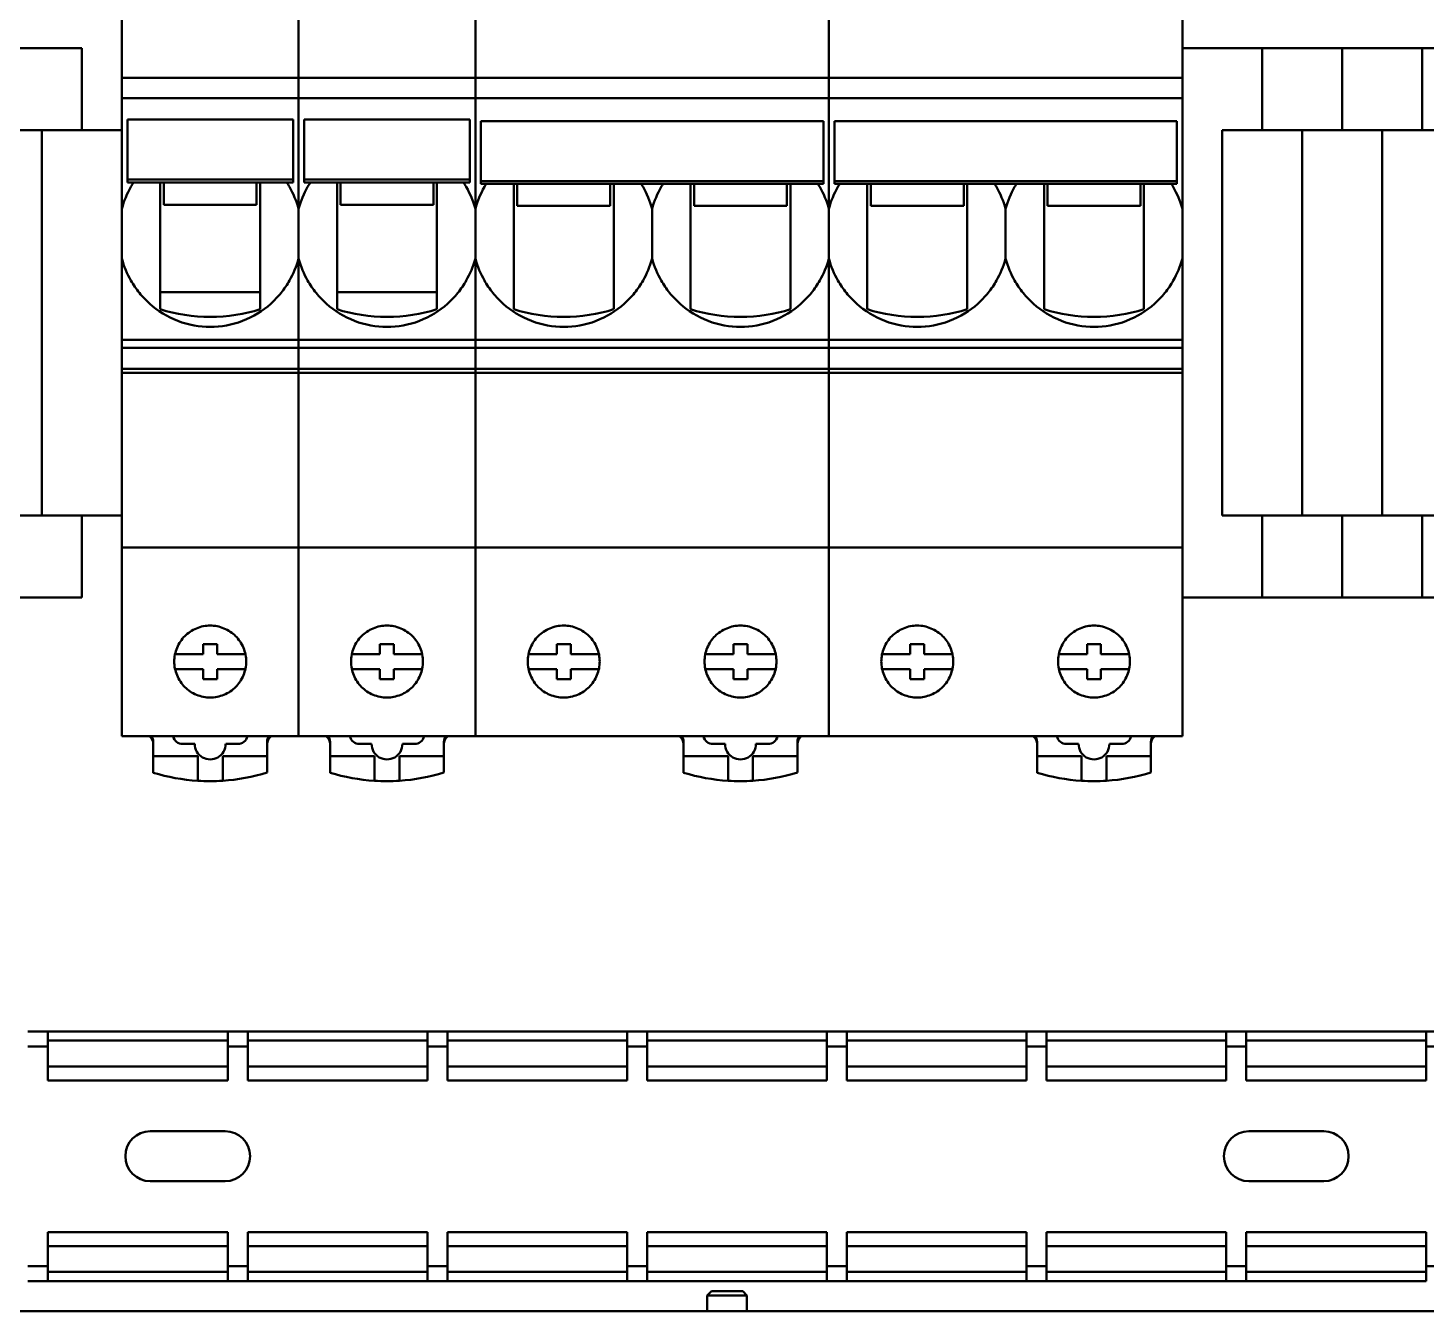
# Model space of a CAD drawing. Header units: millimetres. Extents: x 0 to 792, y -110 to 1285.
# Drawn here: x 249.4 to 389.4, y 249.3 to 377.7 of the extents above; entities that cross this region are included whole.
import ezdxf

# ---------------------------------------------------------------- set-up
doc = ezdxf.new("R2010")
doc.units = ezdxf.units.MM
doc.header["$LTSCALE"] = 1.333333
doc.layers.add('Visible (ISO)', color=7, linetype='Continuous', lineweight=50)

msp = doc.modelspace()

# ---------------------------------------------------------------- linework, layer by layer
at = {"layer": 'Visible (ISO)'}
for p, q in [((258.83, 372.72), (258.83, 391.61)), ((276.53, 391.61), (276.53, 372.72)), ((276.53, 372.72), (276.53, 391.61)), ((294.23, 391.61), (294.23, 372.72)), ((294.23, 391.61), (294.23, 372.72)), ((329.63, 391.61), (329.63, 372.72)), ((329.63, 391.61), (329.63, 372.72)), ((365.03, 391.61), (365.03, 372.72)), ((254.83, 375.71), (246.83, 375.71)), ((254.83, 367.51), (254.83, 375.71)), ((373.03, 375.71), (365.03, 375.71)), ((373.03, 367.51), (373.03, 375.71)), ((381.03, 375.71), (373.03, 375.71)), ((373.03, 367.51), (373.03, 375.71)), ((381.03, 367.51), (381.03, 375.71)), ((389.03, 375.71), (381.03, 375.71)), ((381.03, 367.51), (381.03, 375.71)), ((389.03, 367.51), (389.03, 375.71)), ((397.03, 375.71), (389.03, 375.71)), ((389.03, 367.51), (389.03, 375.71)), ((258.83, 372.72), (258.83, 370.71)), ((276.53, 372.72), (258.83, 372.72)), ((276.53, 370.71), (276.53, 372.72)), ((276.53, 372.72), (276.53, 370.71)), ((294.23, 372.72), (276.53, 372.72)), ((294.23, 370.71), (294.23, 372.72)), ((294.23, 370.71), (294.23, 372.72)), ((329.63, 372.72), (294.23, 372.72)), ((329.63, 370.71), (329.63, 372.72)), ((329.63, 370.71), (329.63, 372.72)), ((365.03, 372.72), (329.63, 372.72)), ((365.03, 370.71), (365.03, 372.72)), ((258.83, 359.63), (258.83, 370.71)), ((258.83, 370.71), (276.53, 370.71)), ((276.53, 370.71), (276.53, 359.63)), ((276.53, 359.63), (276.53, 370.71)), ((276.53, 370.71), (294.23, 370.71)), ((294.23, 370.71), (294.23, 359.63)), ((294.23, 370.71), (294.23, 359.63)), ((294.23, 370.71), (329.63, 370.71)), ((329.63, 370.71), (329.63, 359.63)), ((329.63, 370.71), (329.63, 359.63)), ((329.63, 370.71), (365.03, 370.71)), ((365.03, 370.71), (365.03, 359.63)), ((259.38, 368.39), (259.38, 368.58)), ((275.98, 368.58), (259.38, 368.58)), ((259.38, 367.77), (259.38, 368.39)), ((275.98, 368.58), (275.98, 368.39)), ((275.98, 368.39), (275.98, 367.77)), ((277.08, 368.39), (277.08, 368.58)), ((293.68, 368.58), (277.08, 368.58)), ((277.08, 367.77), (277.08, 368.39)), ((293.68, 368.58), (293.68, 368.39)), ((293.68, 368.39), (293.68, 367.77)), ((294.78, 368.4), (294.78, 368.19)), ((329.08, 368.4), (294.78, 368.4)), ((329.08, 368.4), (329.08, 368.19)), ((330.18, 368.4), (330.18, 368.19)), ((364.48, 368.4), (330.18, 368.4)), ((364.48, 368.4), (364.48, 368.19)), ((242.83, 367.51), (250.83, 367.51)), ((250.83, 367.51), (250.83, 328.91)), ((250.83, 367.51), (258.83, 367.51)), ((250.83, 328.91), (250.83, 367.51)), ((259.38, 363.14), (259.38, 367.77)), ((275.98, 367.77), (275.98, 363.14)), ((277.08, 363.14), (277.08, 367.77)), ((293.68, 367.77), (293.68, 363.14)), ((294.78, 367.56), (294.78, 368.19)), ((294.78, 367.56), (294.78, 362.96)), ((329.08, 367.56), (329.08, 368.19)), ((329.08, 367.56), (329.08, 362.96)), ((330.18, 367.56), (330.18, 368.19)), ((330.18, 367.56), (330.18, 362.96)), ((364.48, 367.56), (364.48, 368.19)), ((364.48, 367.56), (364.48, 362.96)), ((369.03, 367.51), (377.03, 367.51)), ((369.03, 328.91), (369.03, 367.51)), ((377.03, 367.51), (377.03, 328.91)), ((377.03, 367.51), (385.03, 367.51)), ((377.03, 328.91), (377.03, 367.51)), ((385.03, 367.51), (385.03, 328.91)), ((385.03, 367.51), (393.03, 367.51)), ((385.03, 328.91), (385.03, 367.51)), ((259.38, 363.14), (259.38, 362.56)), ((275.98, 362.56), (275.98, 363.14)), ((277.08, 363.14), (277.08, 362.56)), ((293.68, 362.56), (293.68, 363.14)), ((294.78, 362.39), (294.78, 362.96)), ((329.08, 362.39), (329.08, 362.96)), ((330.18, 362.39), (330.18, 362.96)), ((364.48, 362.39), (364.48, 362.96)), ((259.38, 362.56), (275.98, 362.56)), ((259.38, 362.27), (259.38, 362.56)), ((275.98, 362.27), (259.38, 362.27)), ((262.68, 349.57), (262.68, 362.27)), ((263.03, 362.27), (263.03, 360.01)), ((272.33, 360.01), (272.33, 362.27)), ((272.68, 362.27), (272.68, 349.57)), ((275.98, 362.56), (275.98, 362.27)), ((277.08, 362.56), (293.68, 362.56)), ((277.08, 362.27), (277.08, 362.56)), ((293.68, 362.27), (277.08, 362.27)), ((280.38, 349.57), (280.38, 362.27)), ((280.73, 362.27), (280.73, 360.01)), ((290.03, 360.01), (290.03, 362.27)), ((290.38, 362.27), (290.38, 349.57)), ((293.68, 362.56), (293.68, 362.27)), ((294.78, 362.39), (294.78, 362.12)), ((329.08, 362.39), (294.78, 362.39)), ((329.08, 362.12), (294.78, 362.12)), ((298.08, 362.12), (298.08, 349.57)), ((298.43, 359.91), (298.43, 362.12)), ((307.73, 359.91), (307.73, 362.12)), ((308.08, 362.12), (308.08, 349.57)), ((315.78, 362.12), (315.78, 349.57)), ((316.13, 359.91), (316.13, 362.12)), ((325.43, 359.91), (325.43, 362.12)), ((325.78, 362.12), (325.78, 349.57)), ((329.08, 362.39), (329.08, 362.12)), ((330.18, 362.39), (330.18, 362.12)), ((364.48, 362.39), (330.18, 362.39)), ((364.48, 362.12), (330.18, 362.12)), ((333.48, 362.12), (333.48, 349.57)), ((333.83, 359.91), (333.83, 362.12)), ((343.13, 359.91), (343.13, 362.12)), ((343.48, 362.12), (343.48, 349.57)), ((351.18, 362.12), (351.18, 349.57)), ((351.53, 359.91), (351.53, 362.12)), ((360.83, 359.91), (360.83, 362.12)), ((361.18, 362.12), (361.18, 349.57)), ((364.48, 362.39), (364.48, 362.12)), ((263.03, 360.01), (272.33, 360.01)), ((280.73, 360.01), (290.03, 360.01)), ((307.73, 359.91), (298.43, 359.91)), ((325.43, 359.91), (316.13, 359.91)), ((343.13, 359.91), (333.83, 359.91)), ((360.83, 359.91), (351.53, 359.91)), ((258.83, 359.63), (258.83, 354.63)), ((276.53, 354.63), (276.53, 359.63)), ((276.53, 359.63), (276.53, 354.63)), ((294.23, 354.63), (294.23, 359.63)), ((294.23, 354.63), (294.23, 359.63)), ((311.93, 359.63), (311.93, 354.63)), ((329.63, 359.63), (329.63, 354.63)), ((329.63, 354.63), (329.63, 359.63)), ((347.33, 359.63), (347.33, 354.63)), ((365.03, 359.63), (365.03, 354.63)), ((258.83, 346.51), (258.83, 354.63)), ((276.53, 354.63), (276.53, 346.51)), ((276.53, 346.51), (276.53, 354.63)), ((294.23, 354.63), (294.23, 346.51)), ((294.23, 354.63), (294.23, 346.51)), ((329.63, 354.63), (329.63, 346.51)), ((329.63, 354.63), (329.63, 346.51)), ((365.03, 354.63), (365.03, 346.51)), ((272.68, 351.26), (262.68, 351.26)), ((290.38, 351.26), (280.38, 351.26)), ((258.83, 346.51), (258.83, 345.71)), ((276.53, 346.51), (258.83, 346.51)), ((276.53, 345.71), (276.53, 346.51)), ((276.53, 346.51), (276.53, 345.71)), ((294.23, 346.51), (276.53, 346.51)), ((294.23, 345.71), (294.23, 346.51)), ((294.23, 346.51), (294.23, 345.71)), ((294.23, 346.51), (329.63, 346.51)), ((329.63, 346.51), (329.63, 345.71)), ((329.63, 346.51), (329.63, 345.71)), ((329.63, 346.51), (365.03, 346.51)), ((365.03, 346.51), (365.03, 345.71)), ((258.83, 345.71), (258.83, 343.61)), ((258.83, 345.71), (276.53, 345.71)), ((276.53, 343.61), (276.53, 345.71)), ((276.53, 345.71), (276.53, 343.61)), ((276.53, 345.71), (294.23, 345.71)), ((294.23, 343.61), (294.23, 345.71)), ((294.23, 345.71), (294.23, 343.61)), ((294.23, 345.71), (329.63, 345.71)), ((329.63, 345.71), (329.63, 343.61)), ((329.63, 345.71), (329.63, 343.61)), ((329.63, 345.71), (365.03, 345.71)), ((365.03, 345.71), (365.03, 343.61)), ((258.83, 343.21), (258.83, 343.61)), ((258.83, 343.61), (276.53, 343.61)), ((258.83, 325.71), (258.83, 343.21)), ((276.53, 343.21), (258.83, 343.21)), ((276.53, 343.61), (276.53, 343.21)), ((276.53, 343.21), (276.53, 343.61)), ((276.53, 343.61), (294.23, 343.61)), ((276.53, 343.21), (276.53, 325.71)), ((276.53, 325.71), (276.53, 343.21)), ((294.23, 343.21), (276.53, 343.21)), ((294.23, 343.61), (294.23, 343.21)), ((294.23, 343.61), (294.23, 343.21)), ((294.23, 343.61), (329.63, 343.61)), ((294.23, 343.21), (294.23, 325.71)), ((294.23, 343.21), (294.23, 325.71)), ((329.63, 343.21), (294.23, 343.21)), ((329.63, 343.61), (329.63, 343.21)), ((329.63, 343.61), (329.63, 343.21)), ((329.63, 343.61), (365.03, 343.61)), ((329.63, 343.21), (329.63, 325.71)), ((329.63, 343.21), (329.63, 325.71)), ((365.03, 343.21), (329.63, 343.21)), ((365.03, 343.61), (365.03, 343.21)), ((365.03, 343.21), (365.03, 325.71)), ((250.83, 328.91), (242.83, 328.91)), ((258.83, 328.91), (250.83, 328.91)), ((254.83, 320.71), (254.83, 328.91)), ((377.03, 328.91), (369.03, 328.91)), ((373.03, 320.71), (373.03, 328.91)), ((373.03, 320.71), (373.03, 328.91)), ((385.03, 328.91), (377.03, 328.91)), ((381.03, 320.71), (381.03, 328.91)), ((381.03, 320.71), (381.03, 328.91)), ((393.03, 328.91), (385.03, 328.91)), ((389.03, 320.71), (389.03, 328.91)), ((389.03, 320.71), (389.03, 328.91)), ((258.83, 306.81), (258.83, 325.71)), ((276.53, 325.71), (258.83, 325.71)), ((276.53, 325.71), (276.53, 306.81)), ((276.53, 306.81), (276.53, 325.71)), ((294.23, 325.71), (276.53, 325.71)), ((294.23, 325.71), (294.23, 306.81)), ((294.23, 325.71), (294.23, 306.81)), ((329.63, 325.71), (294.23, 325.71)), ((329.63, 325.71), (329.63, 306.81)), ((329.63, 325.71), (329.63, 306.81)), ((365.03, 325.71), (329.63, 325.71)), ((365.03, 325.71), (365.03, 306.81)), ((254.83, 320.71), (246.83, 320.71)), ((373.03, 320.71), (365.03, 320.71)), ((381.03, 320.71), (373.03, 320.71)), ((389.03, 320.71), (381.03, 320.71)), ((397.03, 320.71), (389.03, 320.71)), ((266.98, 315.04), (264.16, 315.04)), ((266.98, 315.04), (266.98, 316.04)), ((266.98, 316.04), (268.38, 316.04)), ((268.38, 316.04), (268.38, 315.04)), ((268.38, 315.04), (271.2, 315.04)), ((284.68, 315.04), (281.86, 315.04)), ((284.68, 315.04), (284.68, 316.04)), ((284.68, 316.04), (286.08, 316.04)), ((286.08, 316.04), (286.08, 315.04)), ((286.08, 315.04), (288.9, 315.04)), ((299.56, 315.04), (302.38, 315.04)), ((302.38, 316.04), (302.38, 315.04)), ((303.78, 316.04), (302.38, 316.04)), ((303.78, 315.04), (303.78, 316.04)), ((306.6, 315.04), (303.78, 315.04)), ((317.26, 315.04), (320.08, 315.04)), ((320.08, 316.04), (320.08, 315.04)), ((321.48, 316.04), (320.08, 316.04)), ((321.48, 315.04), (321.48, 316.04)), ((324.3, 315.04), (321.48, 315.04)), ((334.96, 315.04), (337.78, 315.04)), ((337.78, 316.04), (337.78, 315.04)), ((339.18, 316.04), (337.78, 316.04)), ((339.18, 315.04), (339.18, 316.04)), ((342, 315.04), (339.18, 315.04)), ((352.66, 315.04), (355.48, 315.04)), ((355.48, 316.04), (355.48, 315.04)), ((356.88, 316.04), (355.48, 316.04)), ((356.88, 315.04), (356.88, 316.04)), ((359.7, 315.04), (356.88, 315.04)), ((266.98, 313.54), (264.16, 313.54)), ((266.98, 312.54), (266.98, 313.54)), ((268.38, 312.54), (266.98, 312.54)), ((268.38, 313.54), (271.2, 313.54)), ((268.38, 313.54), (268.38, 312.54)), ((284.68, 313.54), (281.86, 313.54)), ((284.68, 312.54), (284.68, 313.54)), ((286.08, 312.54), (284.68, 312.54)), ((286.08, 313.54), (288.9, 313.54)), ((286.08, 313.54), (286.08, 312.54)), ((299.56, 313.54), (302.38, 313.54)), ((302.38, 313.54), (302.38, 312.54)), ((302.38, 312.54), (303.78, 312.54)), ((306.6, 313.54), (303.78, 313.54)), ((303.78, 312.54), (303.78, 313.54)), ((317.26, 313.54), (320.08, 313.54)), ((320.08, 313.54), (320.08, 312.54)), ((320.08, 312.54), (321.48, 312.54)), ((324.3, 313.54), (321.48, 313.54)), ((321.48, 312.54), (321.48, 313.54)), ((334.96, 313.54), (337.78, 313.54)), ((337.78, 313.54), (337.78, 312.54)), ((337.78, 312.54), (339.18, 312.54)), ((342, 313.54), (339.18, 313.54)), ((339.18, 312.54), (339.18, 313.54)), ((352.66, 313.54), (355.48, 313.54)), ((355.48, 313.54), (355.48, 312.54)), ((355.48, 312.54), (356.88, 312.54)), ((359.7, 313.54), (356.88, 313.54)), ((356.88, 312.54), (356.88, 313.54)), ((276.53, 306.81), (258.83, 306.81)), ((294.23, 306.81), (276.53, 306.81)), ((329.63, 306.81), (294.23, 306.81)), ((365.03, 306.81), (329.63, 306.81)), ((261.98, 306.24), (261.98, 304.81)), ((264.93, 306.04), (266.13, 306.04)), ((269.23, 306.04), (270.43, 306.04)), ((273.38, 304.81), (273.38, 306.24)), ((279.68, 306.24), (279.68, 304.81)), ((282.63, 306.04), (283.83, 306.04)), ((286.93, 306.04), (288.13, 306.04)), ((291.08, 304.81), (291.08, 306.24)), ((315.08, 306.24), (315.08, 304.81)), ((319.23, 306.04), (318.03, 306.04)), ((323.53, 306.04), (322.33, 306.04)), ((326.48, 304.81), (326.48, 306.24)), ((350.48, 306.24), (350.48, 304.81)), ((354.63, 306.04), (353.43, 306.04)), ((358.93, 306.04), (357.73, 306.04)), ((361.88, 304.81), (361.88, 306.24)), ((261.98, 304.81), (266.43, 304.81)), ((261.98, 304.81), (266.43, 304.81)), ((261.98, 304.81), (261.98, 303.16)), ((261.98, 304.81), (261.98, 304.81)), ((266.43, 304.81), (266.43, 304.81)), ((266.43, 304.81), (266.43, 302.35)), ((268.93, 304.81), (273.38, 304.81)), ((268.93, 302.35), (268.93, 304.81)), ((268.93, 304.81), (268.93, 304.81)), ((268.93, 304.81), (273.38, 304.81)), ((273.38, 304.81), (273.38, 304.81)), ((273.38, 303.17), (273.38, 304.81)), ((279.68, 304.81), (284.13, 304.81)), ((279.68, 304.81), (284.13, 304.81)), ((279.68, 304.81), (279.68, 303.16)), ((279.68, 304.81), (279.68, 304.81)), ((284.13, 304.81), (284.13, 304.81)), ((284.13, 304.81), (284.13, 302.35)), ((286.63, 304.81), (291.08, 304.81)), ((286.63, 302.35), (286.63, 304.81)), ((286.63, 304.81), (286.63, 304.81)), ((286.63, 304.81), (291.08, 304.81)), ((291.08, 304.81), (291.08, 304.81)), ((291.08, 303.17), (291.08, 304.81)), ((319.53, 304.81), (315.08, 304.81)), ((319.53, 304.81), (315.08, 304.81)), ((315.08, 304.81), (315.08, 303.16)), ((315.08, 304.81), (315.08, 304.81)), ((319.53, 304.81), (319.53, 304.81)), ((319.53, 302.35), (319.53, 304.81)), ((326.48, 304.81), (322.03, 304.81)), ((326.48, 304.81), (322.03, 304.81)), ((322.03, 304.81), (322.03, 302.35)), ((322.03, 304.81), (322.03, 304.81)), ((326.48, 303.17), (326.48, 304.81)), ((326.48, 304.81), (326.48, 304.81)), ((354.93, 304.81), (350.48, 304.81)), ((354.93, 304.81), (350.48, 304.81)), ((350.48, 304.81), (350.48, 303.16)), ((350.48, 304.81), (350.48, 304.81)), ((354.93, 304.81), (354.93, 304.81)), ((354.93, 302.35), (354.93, 304.81)), ((361.88, 304.81), (357.43, 304.81)), ((361.88, 304.81), (357.43, 304.81)), ((357.43, 304.81), (357.43, 302.35)), ((357.43, 304.81), (357.43, 304.81)), ((361.88, 303.17), (361.88, 304.81)), ((361.88, 304.81), (361.88, 304.81)), ((251.43, 277.26), (249.43, 277.26)), ((269.43, 277.26), (251.43, 277.26)), ((251.43, 277.26), (251.43, 277.11)), ((271.43, 277.26), (269.43, 277.26)), ((269.43, 277.11), (269.43, 277.26)), ((289.43, 277.26), (271.43, 277.26)), ((271.43, 277.26), (271.43, 277.11)), ((291.43, 277.26), (289.43, 277.26)), ((289.43, 277.11), (289.43, 277.26)), ((309.43, 277.26), (291.43, 277.26)), ((291.43, 277.26), (291.43, 277.11)), ((311.43, 277.26), (309.43, 277.26)), ((309.43, 277.11), (309.43, 277.26)), ((329.43, 277.26), (311.43, 277.26)), ((311.43, 277.26), (311.43, 277.11)), ((331.43, 277.26), (329.43, 277.26)), ((329.43, 277.11), (329.43, 277.26)), ((349.43, 277.26), (331.43, 277.26)), ((331.43, 277.26), (331.43, 277.11)), ((351.43, 277.26), (349.43, 277.26)), ((349.43, 277.11), (349.43, 277.26)), ((369.43, 277.26), (351.43, 277.26)), ((351.43, 277.26), (351.43, 277.11)), ((371.43, 277.26), (369.43, 277.26)), ((369.43, 277.11), (369.43, 277.26)), ((389.43, 277.26), (371.43, 277.26)), ((371.43, 277.26), (371.43, 277.11)), ((391.43, 277.26), (389.43, 277.26)), ((389.43, 277.11), (389.43, 277.26)), ((251.43, 276.34), (251.43, 277.11)), ((251.43, 276.34), (251.43, 276.05)), ((251.43, 276.34), (269.43, 276.34)), ((251.43, 273.76), (251.43, 276.05)), ((269.43, 277.11), (269.43, 276.34)), ((269.43, 276.05), (269.43, 276.34)), ((269.43, 276.05), (269.43, 273.76)), ((271.43, 276.34), (271.43, 277.11)), ((271.43, 276.34), (271.43, 276.05)), ((271.43, 276.34), (289.43, 276.34)), ((271.43, 273.76), (271.43, 276.05)), ((289.43, 277.11), (289.43, 276.34)), ((289.43, 276.05), (289.43, 276.34)), ((289.43, 276.05), (289.43, 273.76)), ((291.43, 276.34), (291.43, 277.11)), ((291.43, 276.34), (291.43, 276.05)), ((291.43, 276.34), (309.43, 276.34)), ((291.43, 273.76), (291.43, 276.05)), ((309.43, 277.11), (309.43, 276.34)), ((309.43, 276.05), (309.43, 276.34)), ((309.43, 276.05), (309.43, 273.76)), ((311.43, 276.34), (311.43, 277.11)), ((311.43, 276.34), (311.43, 276.05)), ((311.43, 276.34), (329.43, 276.34)), ((311.43, 273.76), (311.43, 276.05)), ((329.43, 277.11), (329.43, 276.34)), ((329.43, 276.05), (329.43, 276.34)), ((329.43, 276.05), (329.43, 273.76)), ((331.43, 276.34), (331.43, 277.11)), ((331.43, 276.34), (331.43, 276.05)), ((331.43, 276.34), (349.43, 276.34)), ((331.43, 273.76), (331.43, 276.05)), ((349.43, 277.11), (349.43, 276.34)), ((349.43, 276.05), (349.43, 276.34)), ((349.43, 276.05), (349.43, 273.76)), ((351.43, 276.34), (351.43, 277.11)), ((351.43, 276.34), (351.43, 276.05)), ((351.43, 276.34), (369.43, 276.34)), ((351.43, 273.76), (351.43, 276.05)), ((369.43, 277.11), (369.43, 276.34)), ((369.43, 276.05), (369.43, 276.34)), ((369.43, 276.05), (369.43, 273.76)), ((371.43, 276.34), (371.43, 277.11)), ((371.43, 276.34), (371.43, 276.05)), ((371.43, 276.34), (389.43, 276.34)), ((371.43, 273.76), (371.43, 276.05)), ((389.43, 277.11), (389.43, 276.34)), ((389.43, 276.05), (389.43, 276.34)), ((389.43, 276.05), (389.43, 273.76)), ((249.43, 275.76), (251.43, 275.76)), ((269.43, 275.76), (271.43, 275.76)), ((289.43, 275.76), (291.43, 275.76)), ((309.43, 275.76), (311.43, 275.76)), ((329.43, 275.76), (331.43, 275.76)), ((349.43, 275.76), (351.43, 275.76)), ((369.43, 275.76), (371.43, 275.76)), ((389.43, 275.76), (391.43, 275.76)), ((251.43, 272.84), (251.43, 273.76)), ((269.43, 273.76), (251.43, 273.76)), ((269.43, 273.76), (269.43, 272.84)), ((271.43, 272.84), (271.43, 273.76)), ((289.43, 273.76), (271.43, 273.76)), ((289.43, 273.76), (289.43, 272.84)), ((291.43, 272.84), (291.43, 273.76)), ((309.43, 273.76), (291.43, 273.76)), ((309.43, 273.76), (309.43, 272.84)), ((311.43, 272.84), (311.43, 273.76)), ((329.43, 273.76), (311.43, 273.76)), ((329.43, 273.76), (329.43, 272.84)), ((331.43, 272.84), (331.43, 273.76)), ((349.43, 273.76), (331.43, 273.76)), ((349.43, 273.76), (349.43, 272.84)), ((351.43, 272.84), (351.43, 273.76)), ((369.43, 273.76), (351.43, 273.76)), ((369.43, 273.76), (369.43, 272.84)), ((371.43, 272.84), (371.43, 273.76)), ((389.43, 273.76), (371.43, 273.76)), ((389.43, 273.76), (389.43, 272.84)), ((251.43, 272.84), (251.43, 272.34)), ((251.43, 272.34), (269.43, 272.34)), ((269.43, 272.34), (269.43, 272.84)), ((271.43, 272.84), (271.43, 272.34)), ((271.43, 272.34), (289.43, 272.34)), ((289.43, 272.34), (289.43, 272.84)), ((291.43, 272.84), (291.43, 272.34)), ((291.43, 272.34), (309.43, 272.34)), ((309.43, 272.34), (309.43, 272.84)), ((311.43, 272.84), (311.43, 272.34)), ((311.43, 272.34), (329.43, 272.34)), ((329.43, 272.34), (329.43, 272.84)), ((331.43, 272.84), (331.43, 272.34)), ((331.43, 272.34), (349.43, 272.34)), ((349.43, 272.34), (349.43, 272.84)), ((351.43, 272.84), (351.43, 272.34)), ((351.43, 272.34), (369.43, 272.34)), ((369.43, 272.34), (369.43, 272.84)), ((371.43, 272.84), (371.43, 272.34)), ((371.43, 272.34), (389.43, 272.34)), ((389.43, 272.34), (389.43, 272.84)), ((261.68, 267.26), (269.18, 267.26)), ((371.68, 267.26), (379.18, 267.26)), ((269.18, 262.26), (261.68, 262.26)), ((379.18, 262.26), (371.68, 262.26)), ((251.43, 256.67), (251.43, 257.17)), ((269.43, 257.17), (251.43, 257.17)), ((251.43, 256.67), (251.43, 255.76)), ((269.43, 257.17), (269.43, 256.67)), ((269.43, 255.76), (269.43, 256.67)), ((271.43, 256.67), (271.43, 257.17)), ((289.43, 257.17), (271.43, 257.17)), ((271.43, 256.67), (271.43, 255.76)), ((289.43, 257.17), (289.43, 256.67)), ((289.43, 255.76), (289.43, 256.67)), ((291.43, 256.67), (291.43, 257.17)), ((309.43, 257.17), (291.43, 257.17)), ((291.43, 256.67), (291.43, 255.76)), ((309.43, 257.17), (309.43, 256.67)), ((309.43, 255.76), (309.43, 256.67)), ((311.43, 256.67), (311.43, 257.17)), ((329.43, 257.17), (311.43, 257.17)), ((311.43, 256.67), (311.43, 255.76)), ((329.43, 257.17), (329.43, 256.67)), ((329.43, 255.76), (329.43, 256.67)), ((331.43, 256.67), (331.43, 257.17)), ((349.43, 257.17), (331.43, 257.17)), ((331.43, 256.67), (331.43, 255.76)), ((349.43, 257.17), (349.43, 256.67)), ((349.43, 255.76), (349.43, 256.67)), ((351.43, 256.67), (351.43, 257.17)), ((369.43, 257.17), (351.43, 257.17)), ((351.43, 256.67), (351.43, 255.76)), ((369.43, 257.17), (369.43, 256.67)), ((369.43, 255.76), (369.43, 256.67)), ((371.43, 256.67), (371.43, 257.17)), ((389.43, 257.17), (371.43, 257.17)), ((371.43, 256.67), (371.43, 255.76)), ((389.43, 257.17), (389.43, 256.67)), ((389.43, 255.76), (389.43, 256.67)), ((251.43, 255.76), (251.43, 253.47)), ((269.43, 255.76), (251.43, 255.76)), ((269.43, 253.47), (269.43, 255.76)), ((271.43, 255.76), (271.43, 253.47)), ((289.43, 255.76), (271.43, 255.76)), ((289.43, 253.47), (289.43, 255.76)), ((291.43, 255.76), (291.43, 253.47)), ((309.43, 255.76), (291.43, 255.76)), ((309.43, 253.47), (309.43, 255.76)), ((311.43, 255.76), (311.43, 253.47)), ((329.43, 255.76), (311.43, 255.76)), ((329.43, 253.47), (329.43, 255.76)), ((331.43, 255.76), (331.43, 253.47)), ((349.43, 255.76), (331.43, 255.76)), ((349.43, 253.47), (349.43, 255.76)), ((351.43, 255.76), (351.43, 253.47)), ((369.43, 255.76), (351.43, 255.76)), ((369.43, 253.47), (369.43, 255.76)), ((371.43, 255.76), (371.43, 253.47)), ((389.43, 255.76), (371.43, 255.76)), ((389.43, 253.47), (389.43, 255.76)), ((249.43, 253.76), (251.43, 253.76)), ((251.43, 253.17), (251.43, 253.47)), ((269.43, 253.76), (271.43, 253.76)), ((269.43, 253.47), (269.43, 253.17)), ((271.43, 253.17), (271.43, 253.47)), ((289.43, 253.76), (291.43, 253.76)), ((289.43, 253.47), (289.43, 253.17)), ((291.43, 253.17), (291.43, 253.47)), ((309.43, 253.76), (311.43, 253.76)), ((309.43, 253.47), (309.43, 253.17)), ((311.43, 253.17), (311.43, 253.47)), ((329.43, 253.76), (331.43, 253.76)), ((329.43, 253.47), (329.43, 253.17)), ((331.43, 253.17), (331.43, 253.47)), ((349.43, 253.76), (351.43, 253.76)), ((349.43, 253.47), (349.43, 253.17)), ((351.43, 253.17), (351.43, 253.47)), ((369.43, 253.76), (371.43, 253.76)), ((369.43, 253.47), (369.43, 253.17)), ((371.43, 253.17), (371.43, 253.47)), ((389.43, 253.76), (391.43, 253.76)), ((389.43, 253.47), (389.43, 253.17)), ((251.43, 252.26), (249.43, 252.26)), ((251.43, 253.17), (251.43, 252.41)), ((269.43, 253.17), (251.43, 253.17)), ((251.43, 252.26), (251.43, 252.41)), ((269.43, 252.26), (251.43, 252.26)), ((269.43, 252.41), (269.43, 253.17)), ((269.43, 252.41), (269.43, 252.26)), ((271.43, 252.26), (269.43, 252.26)), ((271.43, 253.17), (271.43, 252.41)), ((289.43, 253.17), (271.43, 253.17)), ((271.43, 252.26), (271.43, 252.41)), ((289.43, 252.26), (271.43, 252.26)), ((289.43, 252.41), (289.43, 253.17)), ((289.43, 252.41), (289.43, 252.26)), ((291.43, 252.26), (289.43, 252.26)), ((291.43, 253.17), (291.43, 252.41)), ((309.43, 253.17), (291.43, 253.17)), ((291.43, 252.26), (291.43, 252.41)), ((309.43, 252.26), (291.43, 252.26)), ((309.43, 252.41), (309.43, 253.17)), ((309.43, 252.41), (309.43, 252.26)), ((311.43, 252.26), (309.43, 252.26)), ((311.43, 253.17), (311.43, 252.41)), ((329.43, 253.17), (311.43, 253.17)), ((311.43, 252.26), (311.43, 252.41)), ((329.43, 252.26), (311.43, 252.26)), ((329.43, 252.41), (329.43, 253.17)), ((329.43, 252.41), (329.43, 252.26)), ((331.43, 252.26), (329.43, 252.26)), ((331.43, 253.17), (331.43, 252.41)), ((349.43, 253.17), (331.43, 253.17)), ((331.43, 252.26), (331.43, 252.41)), ((349.43, 252.26), (331.43, 252.26)), ((349.43, 252.41), (349.43, 253.17)), ((349.43, 252.41), (349.43, 252.26)), ((351.43, 252.26), (349.43, 252.26)), ((351.43, 253.17), (351.43, 252.41)), ((369.43, 253.17), (351.43, 253.17)), ((351.43, 252.26), (351.43, 252.41)), ((369.43, 252.26), (351.43, 252.26)), ((369.43, 252.41), (369.43, 253.17)), ((369.43, 252.41), (369.43, 252.26)), ((371.43, 252.26), (369.43, 252.26)), ((371.43, 253.17), (371.43, 252.41)), ((389.43, 253.17), (371.43, 253.17)), ((371.43, 252.26), (371.43, 252.41)), ((389.43, 252.26), (371.43, 252.26)), ((389.43, 252.41), (389.43, 253.17)), ((389.43, 252.41), (389.43, 252.26)), ((317.86, 251.26), (317.43, 250.83)), ((321.43, 250.83), (317.43, 250.83)), ((317.43, 249.26), (317.43, 250.83)), ((317.86, 251.26), (321, 251.26)), ((321, 251.26), (321.43, 250.83)), ((321.43, 249.26), (321.43, 250.83)), ((202.43, 249.26), (662.43, 249.26))]:
    msp.add_line(p, q, dxfattribs=at)
for centre, start, end in [((261.68, 264.76), 90, 270), ((269.18, 264.76), 270, 90), ((371.68, 264.76), 90, 270), ((379.18, 264.76), 270, 90)]:
    msp.add_arc(centre, 2.5, start, end, dxfattribs=at)
for centre, major_axis, ratio, start_param, end_param in [((267.68, 355.39), (10.67, 0), 0.617722, 4.224882, 5.199896), ((285.38, 355.39), (10.67, 0), 0.617722, 4.224882, 5.199896), ((303.08, 355.39), (-10.67, 0), 0.617722, 1.083289, 2.058304), ((320.78, 355.39), (-10.67, 0), 0.617722, 1.083289, 2.058304), ((338.48, 355.39), (-10.67, 0), 0.617722, 1.083289, 2.058304), ((356.18, 355.39), (-10.67, 0), 0.617722, 1.083289, 2.058304), ((260.98, 306.02), (1, 0), 0.99757, 0, 0.916798), ((260.98, 306.24), (0, -1), 0.997493, 1.570556, 2.171827), ((264.93, 307.04), (0, -1), 0.997493, 4.949101, 6.283185), ((270.43, 307.04), (0, -1), 0.997493, 0, 1.334085), ((274.38, 306.02), (-1, 0), 0.99757, 5.366387, 6.283185), ((274.38, 306.24), (0, -1), 0.997493, 4.111358, 4.71263), ((278.68, 306.02), (1, 0), 0.99757, 0, 0.916798), ((278.68, 306.24), (0, -1), 0.997493, 1.570556, 2.171827), ((282.63, 307.04), (0, -1), 0.997493, 4.949101, 6.283185), ((288.13, 307.04), (0, -1), 0.997493, 0, 1.334085), ((292.08, 306.02), (-1, 0), 0.99757, 5.366387, 6.283185), ((292.08, 306.24), (0, -1), 0.997493, 4.111358, 4.71263), ((314.08, 306.02), (1, 0), 0.99757, 0, 0.916798), ((314.08, 306.24), (0, -1), 0.997493, 1.570796, 2.171827), ((318.03, 307.04), (0, -1), 0.997493, 4.949101, 6.283185), ((323.53, 307.04), (0, -1), 0.997493, 0, 1.334085), ((327.48, 306.02), (-1, 0), 0.99757, 5.366387, 6.283185), ((327.48, 306.24), (0, -1), 0.997493, 4.111358, 4.712389), ((349.48, 306.02), (1, 0), 0.99757, 0, 0.916798), ((349.48, 306.24), (0, -1), 0.997493, 1.570796, 2.171827), ((353.43, 307.04), (0, -1), 0.997493, 4.949101, 6.283185), ((358.93, 307.04), (0, -1), 0.997493, 0, 1.334085), ((362.88, 306.02), (-1, 0), 0.99757, 5.366387, 6.283185), ((362.88, 306.24), (0, -1), 0.997493, 4.111358, 4.712389), ((267.68, 306.04), (0, -1.55), 0.997493, 4.712389, 7.853982), ((285.38, 306.04), (0, -1.55), 0.997493, 4.712389, 7.853982), ((320.78, 306.04), (0, -1.55), 0.997493, 4.712389, 7.853982), ((356.18, 306.04), (0, -1.55), 0.997493, 4.712389, 7.853982), ((267.66, 321.66), (-19.35, 0), 0.999999, 1.272933, 1.50725), ((267.66, 321.66), (-19.35, 0), 0.999999, 1.63654, 1.870954), ((285.36, 321.66), (-19.35, 0), 0.999999, 1.272933, 1.50725), ((285.36, 321.66), (-19.35, 0), 0.999999, 1.63654, 1.870954), ((320.76, 321.66), (19.35, 0), 0.999999, 4.414526, 4.648843), ((320.76, 321.66), (19.35, 0), 0.999999, 4.778133, 5.012547), ((356.16, 321.66), (19.35, 0), 0.999999, 4.414526, 4.648843), ((356.16, 321.66), (19.35, 0), 0.999999, 4.778133, 5.012547), ((267.66, 321.66), (-19.35, 0), 0.999999, 1.50725, 1.63654), ((285.36, 321.66), (-19.35, 0), 0.999999, 1.50725, 1.63654), ((320.76, 321.66), (-19.35, 0), 0.999999, 1.50725, 1.63654), ((356.16, 321.66), (-19.35, 0), 0.999999, 1.50725, 1.63654)]:
    msp.add_ellipse(centre, major_axis=major_axis, ratio=ratio, start_param=start_param, end_param=end_param, dxfattribs=at)
for points, knots in [([(258.83, 359.63), (259.04, 360.41), (259.36, 361.16), (259.82, 361.96), (259.92, 362.12), (260.02, 362.27)], [4.3898452, 4.3898452, 4.3898452, 4.3898452, 4.61508, 4.61508, 4.6678149, 4.6678149, 4.6678149, 4.6678149]), ([(275.34, 362.27), (275.44, 362.12), (275.54, 361.96), (275.99, 361.16), (276.31, 360.41), (276.53, 359.63)], [6.3981777, 6.3981777, 6.3981777, 6.3981777, 6.4509126, 6.4509126, 6.6761475, 6.6761475, 6.6761475, 6.6761475]), ([(276.53, 359.63), (276.74, 360.41), (277.06, 361.16), (277.52, 361.96), (277.62, 362.12), (277.72, 362.27)], [4.3898452, 4.3898452, 4.3898452, 4.3898452, 4.61508, 4.61508, 4.6678149, 4.6678149, 4.6678149, 4.6678149]), ([(293.04, 362.27), (293.14, 362.12), (293.24, 361.96), (293.69, 361.16), (294.01, 360.41), (294.23, 359.63)], [6.3981777, 6.3981777, 6.3981777, 6.3981777, 6.4509126, 6.4509126, 6.6761475, 6.6761475, 6.6761475, 6.6761475]), ([(294.23, 359.63), (294.44, 360.41), (294.76, 361.16), (295.19, 361.91), (295.25, 362.01), (295.32, 362.12)], [4.3898452, 4.3898452, 4.3898452, 4.3898452, 4.61508, 4.61508, 4.6501072, 4.6501072, 4.6501072, 4.6501072]), ([(310.84, 362.12), (310.9, 362.01), (310.96, 361.91), (311.39, 361.16), (311.71, 360.41), (311.93, 359.63)], [6.4158854, 6.4158854, 6.4158854, 6.4158854, 6.4509126, 6.4509126, 6.6761475, 6.6761475, 6.6761475, 6.6761475]), ([(311.93, 359.63), (312.14, 360.41), (312.46, 361.16), (312.89, 361.91), (312.95, 362.01), (313.02, 362.12)], [4.3898452, 4.3898452, 4.3898452, 4.3898452, 4.61508, 4.61508, 4.6501072, 4.6501072, 4.6501072, 4.6501072]), ([(328.54, 362.12), (328.6, 362.01), (328.66, 361.91), (329.09, 361.16), (329.41, 360.41), (329.63, 359.63)], [6.4158854, 6.4158854, 6.4158854, 6.4158854, 6.4509126, 6.4509126, 6.6761475, 6.6761475, 6.6761475, 6.6761475]), ([(329.63, 359.63), (329.84, 360.41), (330.16, 361.16), (330.59, 361.91), (330.65, 362.01), (330.72, 362.12)], [4.3898452, 4.3898452, 4.3898452, 4.3898452, 4.61508, 4.61508, 4.6501072, 4.6501072, 4.6501072, 4.6501072]), ([(346.24, 362.12), (346.3, 362.01), (346.36, 361.91), (346.79, 361.16), (347.11, 360.41), (347.33, 359.63)], [6.4158854, 6.4158854, 6.4158854, 6.4158854, 6.4509126, 6.4509126, 6.6761475, 6.6761475, 6.6761475, 6.6761475]), ([(347.33, 359.63), (347.54, 360.41), (347.86, 361.16), (348.29, 361.91), (348.35, 362.01), (348.42, 362.12)], [4.3898452, 4.3898452, 4.3898452, 4.3898452, 4.61508, 4.61508, 4.6501072, 4.6501072, 4.6501072, 4.6501072]), ([(363.94, 362.12), (364, 362.01), (364.06, 361.91), (364.49, 361.16), (364.81, 360.41), (365.03, 359.63)], [6.4158854, 6.4158854, 6.4158854, 6.4158854, 6.4509126, 6.4509126, 6.6761475, 6.6761475, 6.6761475, 6.6761475]), ([(276.53, 354.63), (276.31, 353.85), (275.99, 353.1), (275.39, 352.03), (275.1, 351.6), (274.45, 350.8), (274.09, 350.43), (272.95, 349.41), (271.97, 348.8), (269.87, 347.99), (268.74, 347.79), (267.68, 347.79), (266.62, 347.79), (265.49, 347.99), (263.39, 348.8), (262.41, 349.41), (261.27, 350.43), (260.91, 350.8), (260.26, 351.6), (259.97, 352.03), (259.36, 353.1), (259.04, 353.85), (258.83, 354.63)], [-1.143151, -1.143151, -1.143151, -1.143151, -0.917916, -0.917916, -0.77594, -0.77594, -0.633964, -0.633964, -0.316982, -0.316982, 0, 0, 0, 0.316982, 0.316982, 0.633964, 0.633964, 0.77594, 0.77594, 0.917916, 0.917916, 1.143151, 1.143151, 1.143151, 1.143151]), ([(294.23, 354.63), (294.01, 353.85), (293.69, 353.1), (293.09, 352.03), (292.8, 351.6), (292.15, 350.8), (291.79, 350.43), (290.65, 349.41), (289.67, 348.8), (287.57, 347.99), (286.44, 347.79), (285.38, 347.79), (284.32, 347.79), (283.19, 347.99), (281.09, 348.8), (280.11, 349.41), (278.97, 350.43), (278.61, 350.8), (277.96, 351.6), (277.67, 352.03), (277.06, 353.1), (276.74, 353.85), (276.53, 354.63)], [-1.143151, -1.143151, -1.143151, -1.143151, -0.917916, -0.917916, -0.77594, -0.77594, -0.633964, -0.633964, -0.316982, -0.316982, 0, 0, 0, 0.316982, 0.316982, 0.633964, 0.633964, 0.77594, 0.77594, 0.917916, 0.917916, 1.143151, 1.143151, 1.143151, 1.143151]), ([(294.23, 354.63), (294.44, 353.85), (294.76, 353.1), (295.37, 352.03), (295.66, 351.6), (296.31, 350.8), (296.67, 350.43), (297.81, 349.41), (298.79, 348.8), (300.89, 347.99), (302.02, 347.79), (304.14, 347.79), (305.27, 347.99), (307.37, 348.8), (308.35, 349.41), (309.49, 350.43), (309.85, 350.8), (310.5, 351.6), (310.79, 352.03), (311.39, 353.1), (311.71, 353.85), (311.93, 354.63)], [-3.909649, -3.909649, -3.909649, -3.909649, -3.684414, -3.684414, -3.542438, -3.542438, -3.400462, -3.400462, -3.08348, -3.08348, -2.766498, -2.766498, -2.449516, -2.449516, -2.132535, -2.132535, -1.990558, -1.990558, -1.848582, -1.848582, -1.623347, -1.623347, -1.623347, -1.623347]), ([(311.93, 354.63), (312.14, 353.85), (312.46, 353.1), (313.07, 352.03), (313.36, 351.6), (314.01, 350.8), (314.37, 350.43), (315.51, 349.41), (316.49, 348.8), (318.59, 347.99), (319.72, 347.79), (321.84, 347.79), (322.97, 347.99), (325.07, 348.8), (326.05, 349.41), (327.19, 350.43), (327.55, 350.8), (328.2, 351.6), (328.49, 352.03), (329.09, 353.1), (329.41, 353.85), (329.63, 354.63)], [-3.909649, -3.909649, -3.909649, -3.909649, -3.684414, -3.684414, -3.542438, -3.542438, -3.400462, -3.400462, -3.08348, -3.08348, -2.766498, -2.766498, -2.449516, -2.449516, -2.132535, -2.132535, -1.990558, -1.990558, -1.848582, -1.848582, -1.623347, -1.623347, -1.623347, -1.623347]), ([(329.63, 354.63), (329.84, 353.85), (330.16, 353.1), (330.77, 352.03), (331.06, 351.6), (331.71, 350.8), (332.07, 350.43), (333.21, 349.41), (334.19, 348.8), (336.29, 347.99), (337.42, 347.79), (339.54, 347.79), (340.67, 347.99), (342.77, 348.8), (343.75, 349.41), (344.89, 350.43), (345.25, 350.8), (345.9, 351.6), (346.19, 352.03), (346.79, 353.1), (347.11, 353.85), (347.33, 354.63)], [-3.909649, -3.909649, -3.909649, -3.909649, -3.684414, -3.684414, -3.542438, -3.542438, -3.400462, -3.400462, -3.08348, -3.08348, -2.766498, -2.766498, -2.449516, -2.449516, -2.132535, -2.132535, -1.990558, -1.990558, -1.848582, -1.848582, -1.623347, -1.623347, -1.623347, -1.623347]), ([(347.33, 354.63), (347.54, 353.85), (347.86, 353.1), (348.47, 352.03), (348.76, 351.6), (349.41, 350.8), (349.77, 350.43), (350.91, 349.41), (351.89, 348.8), (353.99, 347.99), (355.12, 347.79), (357.24, 347.79), (358.37, 347.99), (360.47, 348.8), (361.45, 349.41), (362.59, 350.43), (362.95, 350.8), (363.6, 351.6), (363.89, 352.03), (364.49, 353.1), (364.81, 353.85), (365.03, 354.63)], [-3.909649, -3.909649, -3.909649, -3.909649, -3.684414, -3.684414, -3.542438, -3.542438, -3.400462, -3.400462, -3.08348, -3.08348, -2.766498, -2.766498, -2.449516, -2.449516, -2.132535, -2.132535, -1.990558, -1.990558, -1.848582, -1.848582, -1.623347, -1.623347, -1.623347, -1.623347]), ([(267.68, 310.69), (268.13, 310.69), (268.61, 310.78), (269.5, 311.15), (269.9, 311.42), (270.54, 312.06), (270.82, 312.47), (271.19, 313.35), (271.28, 313.84), (271.28, 314.74), (271.19, 315.22), (270.82, 316.11), (270.54, 316.52), (269.9, 317.16), (269.5, 317.43), (268.61, 317.8), (268.13, 317.89), (267.68, 317.89), (267.23, 317.89), (266.74, 317.8), (265.86, 317.43), (265.45, 317.16), (264.81, 316.52), (264.54, 316.11), (264.17, 315.22), (264.08, 314.74), (264.08, 313.84), (264.17, 313.35), (264.54, 312.47), (264.81, 312.06), (265.45, 311.42), (265.86, 311.15), (266.74, 310.78), (267.23, 310.69), (267.68, 310.69)], [1.086864, 1.086864, 1.086864, 1.086864, 1.222465, 1.222465, 1.358065, 1.358065, 1.494312, 1.494312, 1.630559, 1.630559, 1.766567, 1.766567, 1.902574, 1.902574, 2.03815, 2.03815, 2.173727, 2.173727, 2.173727, 2.309304, 2.309304, 2.444881, 2.444881, 2.580888, 2.580888, 2.716895, 2.716895, 2.853142, 2.853142, 2.989389, 2.989389, 3.12499, 3.12499, 3.260591, 3.260591, 3.260591, 3.260591]), ([(285.38, 310.69), (285.83, 310.69), (286.31, 310.78), (287.2, 311.15), (287.6, 311.42), (288.24, 312.06), (288.52, 312.47), (288.89, 313.35), (288.98, 313.84), (288.98, 314.74), (288.89, 315.22), (288.52, 316.11), (288.24, 316.52), (287.6, 317.16), (287.2, 317.43), (286.31, 317.8), (285.83, 317.89), (285.38, 317.89), (284.93, 317.89), (284.44, 317.8), (283.56, 317.43), (283.15, 317.16), (282.51, 316.52), (282.24, 316.11), (281.87, 315.22), (281.78, 314.74), (281.78, 313.84), (281.87, 313.35), (282.24, 312.47), (282.51, 312.06), (283.15, 311.42), (283.56, 311.15), (284.44, 310.78), (284.93, 310.69), (285.38, 310.69)], [1.086864, 1.086864, 1.086864, 1.086864, 1.222465, 1.222465, 1.358065, 1.358065, 1.494312, 1.494312, 1.630559, 1.630559, 1.766567, 1.766567, 1.902574, 1.902574, 2.03815, 2.03815, 2.173727, 2.173727, 2.173727, 2.309304, 2.309304, 2.444881, 2.444881, 2.580888, 2.580888, 2.716895, 2.716895, 2.853142, 2.853142, 2.989389, 2.989389, 3.12499, 3.12499, 3.260591, 3.260591, 3.260591, 3.260591]), ([(303.08, 310.69), (302.63, 310.69), (302.14, 310.78), (301.26, 311.15), (300.85, 311.42), (300.21, 312.06), (299.94, 312.47), (299.57, 313.35), (299.48, 313.84), (299.48, 314.74), (299.57, 315.22), (299.94, 316.11), (300.21, 316.52), (300.85, 317.16), (301.26, 317.43), (302.14, 317.8), (302.63, 317.89), (303.08, 317.89), (303.53, 317.89), (304.01, 317.8), (304.9, 317.43), (305.3, 317.16), (305.94, 316.52), (306.22, 316.11), (306.59, 315.22), (306.68, 314.74), (306.68, 313.84), (306.59, 313.35), (306.22, 312.47), (305.94, 312.06), (305.3, 311.42), (304.9, 311.15), (304.01, 310.78), (303.53, 310.69), (303.08, 310.69)], [-1.086864, -1.086864, -1.086864, -1.086864, -0.951263, -0.951263, -0.815662, -0.815662, -0.679415, -0.679415, -0.543168, -0.543168, -0.407161, -0.407161, -0.271154, -0.271154, -0.135577, -0.135577, 0, 0, 0, 0.135577, 0.135577, 0.271154, 0.271154, 0.407161, 0.407161, 0.543168, 0.543168, 0.679415, 0.679415, 0.815662, 0.815662, 0.951263, 0.951263, 1.086864, 1.086864, 1.086864, 1.086864]), ([(320.78, 310.69), (320.33, 310.69), (319.84, 310.78), (318.96, 311.15), (318.55, 311.42), (317.91, 312.06), (317.64, 312.47), (317.27, 313.35), (317.18, 313.84), (317.18, 314.74), (317.27, 315.22), (317.64, 316.11), (317.91, 316.52), (318.55, 317.16), (318.96, 317.43), (319.84, 317.8), (320.33, 317.89), (320.78, 317.89), (321.23, 317.89), (321.71, 317.8), (322.6, 317.43), (323, 317.16), (323.64, 316.52), (323.92, 316.11), (324.29, 315.22), (324.38, 314.74), (324.38, 313.84), (324.29, 313.35), (323.92, 312.47), (323.64, 312.06), (323, 311.42), (322.6, 311.15), (321.71, 310.78), (321.23, 310.69), (320.78, 310.69)], [-1.086864, -1.086864, -1.086864, -1.086864, -0.951263, -0.951263, -0.815662, -0.815662, -0.679415, -0.679415, -0.543168, -0.543168, -0.407161, -0.407161, -0.271154, -0.271154, -0.135577, -0.135577, 0, 0, 0, 0.135577, 0.135577, 0.271154, 0.271154, 0.407161, 0.407161, 0.543168, 0.543168, 0.679415, 0.679415, 0.815662, 0.815662, 0.951263, 0.951263, 1.086864, 1.086864, 1.086864, 1.086864]), ([(338.48, 310.69), (338.03, 310.69), (337.54, 310.78), (336.66, 311.15), (336.25, 311.42), (335.61, 312.06), (335.34, 312.47), (334.97, 313.35), (334.88, 313.84), (334.88, 314.74), (334.97, 315.22), (335.34, 316.11), (335.61, 316.52), (336.25, 317.16), (336.66, 317.43), (337.54, 317.8), (338.03, 317.89), (338.48, 317.89), (338.93, 317.89), (339.41, 317.8), (340.3, 317.43), (340.7, 317.16), (341.34, 316.52), (341.62, 316.11), (341.99, 315.22), (342.08, 314.74), (342.08, 313.84), (341.99, 313.35), (341.62, 312.47), (341.34, 312.06), (340.7, 311.42), (340.3, 311.15), (339.41, 310.78), (338.93, 310.69), (338.48, 310.69)], [-1.086864, -1.086864, -1.086864, -1.086864, -0.951263, -0.951263, -0.815662, -0.815662, -0.679415, -0.679415, -0.543168, -0.543168, -0.407161, -0.407161, -0.271154, -0.271154, -0.135577, -0.135577, 0, 0, 0, 0.135577, 0.135577, 0.271154, 0.271154, 0.407161, 0.407161, 0.543168, 0.543168, 0.679415, 0.679415, 0.815662, 0.815662, 0.951263, 0.951263, 1.086864, 1.086864, 1.086864, 1.086864]), ([(356.18, 310.69), (355.73, 310.69), (355.24, 310.78), (354.36, 311.15), (353.95, 311.42), (353.31, 312.06), (353.04, 312.47), (352.67, 313.35), (352.58, 313.84), (352.58, 314.74), (352.67, 315.22), (353.04, 316.11), (353.31, 316.52), (353.95, 317.16), (354.36, 317.43), (355.24, 317.8), (355.73, 317.89), (356.18, 317.89), (356.63, 317.89), (357.11, 317.8), (358, 317.43), (358.4, 317.16), (359.04, 316.52), (359.32, 316.11), (359.69, 315.22), (359.78, 314.74), (359.78, 313.84), (359.69, 313.35), (359.32, 312.47), (359.04, 312.06), (358.4, 311.42), (358, 311.15), (357.11, 310.78), (356.63, 310.69), (356.18, 310.69)], [-1.086864, -1.086864, -1.086864, -1.086864, -0.951263, -0.951263, -0.815662, -0.815662, -0.679415, -0.679415, -0.543168, -0.543168, -0.407161, -0.407161, -0.271154, -0.271154, -0.135577, -0.135577, 0, 0, 0, 0.135577, 0.135577, 0.271154, 0.271154, 0.407161, 0.407161, 0.543168, 0.543168, 0.679415, 0.679415, 0.815662, 0.815662, 0.951263, 0.951263, 1.086864, 1.086864, 1.086864, 1.086864])]:
    msp.add_open_spline(points, degree=3, knots=knots, dxfattribs=at)

doc.saveas('drawing.dxf')
